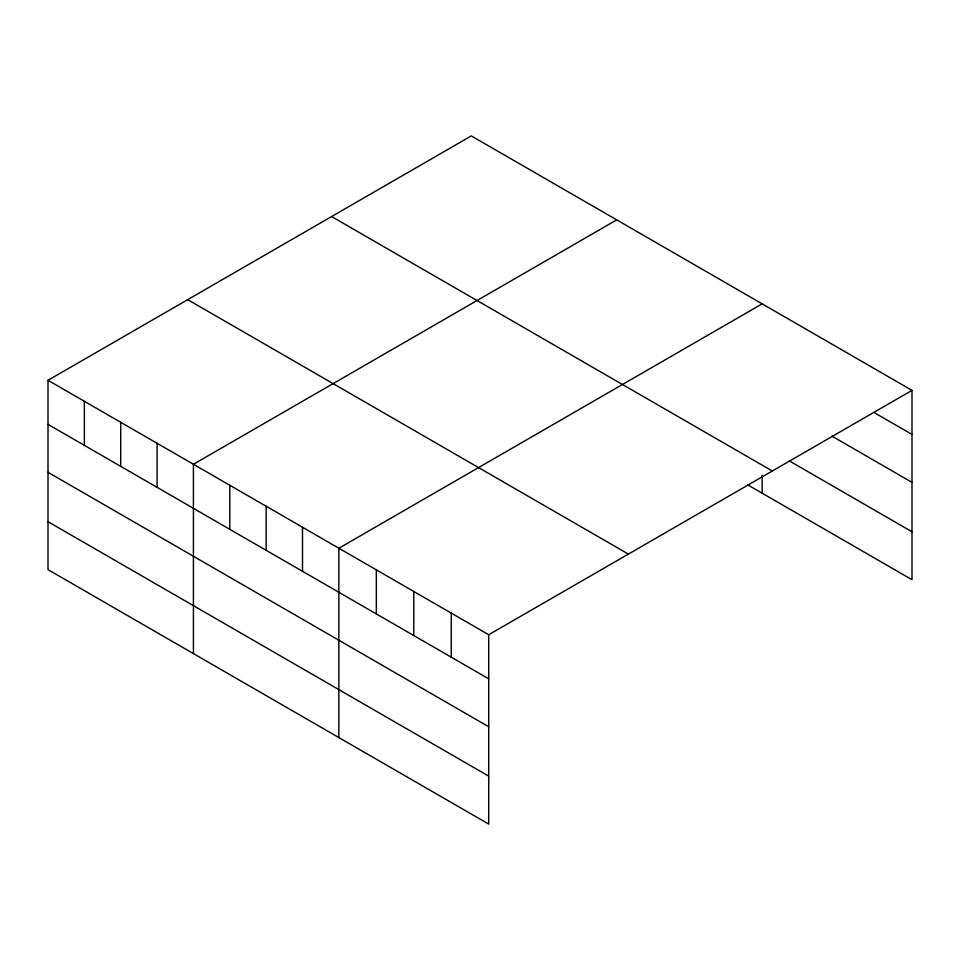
<?xml version="1.0" encoding="UTF-8"?>
<svg xmlns="http://www.w3.org/2000/svg" width="960" height="960" viewBox="0 0 960 960"><rect width="100%" height="100%" fill="white"/><g stroke="black" fill="none" stroke-linecap="round" stroke-linejoin="round"><path stroke-width="1.44" d="M488.712 726.744L488.712 634.74L48 380.304L48 569.64L488.712 824.088L488.712 726.744L48 472.308M747.876 484.944L912 579.696L912 390.36L471.288 135.912L48 380.304M616.728 219.876L193.428 464.268L193.428 653.604M762.156 303.852L338.868 548.232L338.868 737.568M488.712 634.74L912 390.36M874.536 412.788L912 434.412M831.912 436.128L912 482.364M789.288 460.908L912 531.756M331.608 216.564L772.308 471M187.692 299.652L628.392 554.1M48 424.368L488.712 678.804M48 521.7L488.712 776.136M762.156 475.212L762.156 493.188M451.248 613.116L451.248 657.18M413.784 591.492L413.784 635.544M376.332 569.856L376.332 613.92M302.508 527.244L302.508 571.308M266.148 506.256L266.148 550.308M229.788 485.256L229.788 529.32M157.08 443.28L157.08 487.332M120.72 422.28L120.72 466.344M84.36 401.292L84.36 445.356"/></g></svg>
